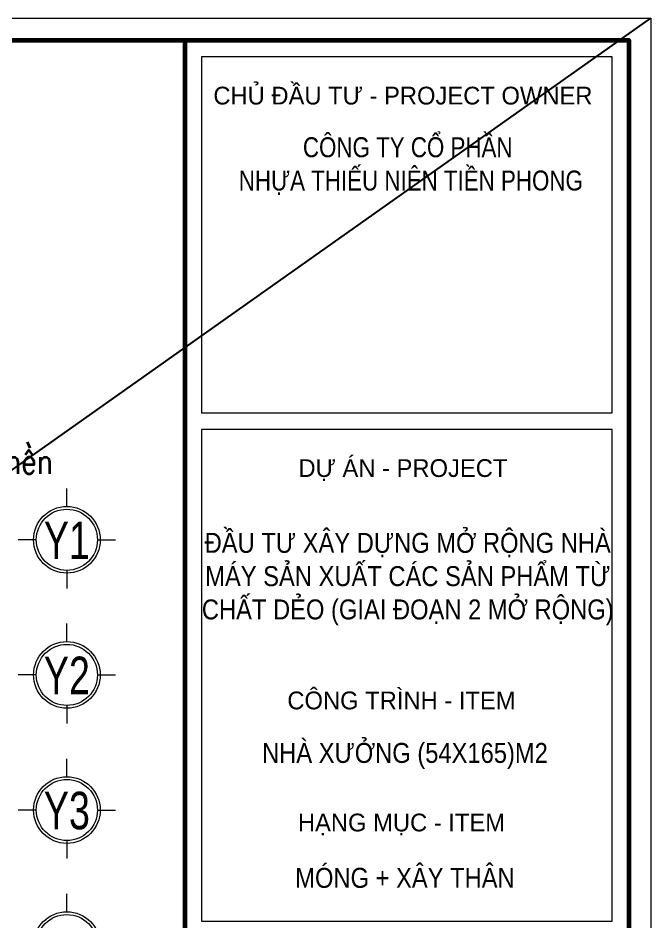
# Model space of a CAD drawing. Header units: inches. Extents: x 541671 to 837720, y 76128 to 1008472.
# Drawn here: x 806111 to 837720, y 290998 to 336153 of the extents above; entities that cross this region are included whole.
import ezdxf
from ezdxf.enums import TextEntityAlignment as Align

# ---------------------------------------------------------------- set-up
doc = ezdxf.new("R2010")
doc.units = ezdxf.units.IN
doc.header["$MEASUREMENT"] = 0
doc.layers.get('0').update_dxf_attribs({"lineweight": 18})
for name, color, linetype, lineweight in [('ISO', 153, 'Continuous', 15), ('KICHTHUOC', 4, 'Continuous', 18), ('LC ISO', 153, 'Continuous', 13), ('LC Net thay', 7, 'Continuous', 25), ('LC Text1', 3, 'Continuous', 20)]:
    doc.layers.add(name, color=color, linetype=linetype, lineweight=lineweight)
doc.layers.add('KCS_Plotter', color=11, linetype='Continuous', plot=False)
doc.layers.add('Khungten_LCDI', color=7, linetype='Continuous')
doc.styles.add('Khungten', font='VHAVAN_2.TTF', dxfattribs={"width": 0.8, "height": 5000})
doc.styles.add('LC 1', font='VHAVANB_2.TTF')
doc.styles.add('LC 3', font='vnsimli.shx', dxfattribs={"width": 0.75})
doc.styles.add('Title', font='VHAVAN_2.TTF', dxfattribs={"width": 0.8})

# ---------------------------------------------------------------- blocks, each defined once
blk = doc.blocks.new('TTRUC')
at = {"layer": 'ISO'}
for p, q in [((0, 6.95), (0, 10.71)), ((-6.37, 0), (-10.13, 0)), ((6.37, 0), (10.13, 0)), ((0, -6.37), (0, -10.13))]:
    blk.add_line(p, q, dxfattribs=at)
blk.add_circle((0, 0), 6.37, dxfattribs=at)
at = {"layer": 'KICHTHUOC'}
blk.add_circle((0, 0), 6.95, dxfattribs=at)
blk = doc.blocks.new('thepmong')
at = {"layer": 'LC ISO', "xscale": 239.5286285934419, "yscale": 239.5286285934419, "zscale": 239.5286285934419}
for p in [(57714.3, 26690), (57714.3, 19940), (57714.3, 13190), (57714.3, 6440)]:
    blk.add_blockref('TTRUC', p, dxfattribs=at)
at = {"layer": 'LC Text1', "ltscale": 0.2, "style": 'LC 1', "width": 0.75}
for s, p in [('y1', (57714.3, 25164.2)), ('y2', (57714.3, 18414.2)), ('y3', (57714.3, 11664.2))]:
    blk.add_text(s, height=1875.51, dxfattribs=at).set_placement(p, align=Align.BOTTOM_CENTER)
blk = doc.blocks.new('lcdi fix')
at = {"layer": 'Defpoints', "lineweight": 0}
blk.add_lwpolyline([(-1200, -14850), (-1200, 14850), (40800, 14850), (40800, -14850)], close=True, dxfattribs=at)
at = {"layer": 'Khungten_LCDI', "color": 5, "lineweight": 60}
blk.add_line((36600, 14650), (36600, -14650), dxfattribs=at)
at = {"layer": 'Khungten_LCDI', "color": 5, "lineweight": 25}
blk.add_line((40600, -14650), (40600, 14650), dxfattribs=at)
at = {"layer": 'Khungten_LCDI', "color": 5, "lineweight": 60}
blk.add_lwpolyline([(0, -14650), (0, 14650), (40600, 14650), (40600, -14650)], close=True, dxfattribs=at)
at = {"layer": 'Khungten_LCDI', "color": 9, "lineweight": 15}
for points in [[(36750, 11293.6), (40450, 11293.6), (40450, 14500), (36750, 14500)], [(36750, 6711.5), (40450, 6711.5), (40450, 11143.6), (36750, 11143.6)]]:
    blk.add_lwpolyline(points, close=True, dxfattribs=at)
at = {"color": 7, "style": 'Khungten'}
for s, p in [('chñ ®Çu t\xad - project owner', (38565.6, 14071.4)), ('dù ¸n - project', (38565.6, 10715)), ('c«ng tr×nh - item', (38552.5, 8621.1)), ('h¹ng môc - item', (38552.5, 7521.1))]:
    blk.add_text(s, height=160, dxfattribs=at).set_placement(p, align=Align.CENTER)
at = {"color": 4, "char_height": 180, "attachment_point": 5, "style": 'Khungten'}
for s, insert, width in [('{\\f.VnArialH|b0|i0|c0|p34;c«ng ty cæ phÇn\\P nhùa thiÕu niªn tiÒn phong }', (38609, 13516.3), 3619.874), ('{\\f.VnArialH|b0|i0|c0|p34;\\W0.85;®Çu t\xad x©y dùng më réng NHµ M¸Y S¶N XUÊT C¸C S¶N PHÈM tõ chÊt dÎo (giai ®o¹n 2 më réng)}', (38609, 9794.1), 3712.556), ('{\\f.VnArialH|b0|i0|c0|p34;\\W0.85;nhµ x\xadëng (54x165)m2}', (38583.9, 8201.2), 3070.025), ('{\\f.VnArialH|b0|i0|c0|p34;\\W0.85;mãng + x©y th©n}', (38583.9, 7101.2), 3070.025)]:
    blk.add_mtext(s, dxfattribs=dict(at, insert=insert, width=width))
at = {"color": 7, "style": 'Khungten', "width": 0.8}
for tag, p in [('REVISION', (39498.8, -10746.3)), ('NGAYHT', (39546.1, -11609.4))]:
    blk.add_attdef(tag, text='', height=200, dxfattribs=at).set_placement(p, align=Align.CENTER)
at = {"layer": 'LC Text1', "style": 'Title', "width": 1.824646}
for tag, p, p2 in [('TENBANVE1', (36912.7, -8885.8), (40339.1, -8885.8)), ('TENBANVE2', (36912.7, -9562.5), (40339.1, -9562.5))]:
    blk.add_attdef(tag, text='', height=250, dxfattribs=at).set_placement(p, p2, align=Align.FIT)
at = {"layer": 'LC Text1', "style": 'Title', "width": 0.7}
blk.add_attdef('SOBANVE', text='', height=250, dxfattribs=at).set_placement((39562, -13896.2), align=Align.CENTER)

msp = doc.modelspace()

# ---------------------------------------------------------------- block references
at = {"layer": 'LC ISO'}
msp.add_blockref('thepmong', (750833.3, 283398.4), dxfattribs=at)

# ---------------------------------------------------------------- next in the draw order: linework, layer by layer
at = {"layer": 'KCS_Plotter', "ltscale": 50}
msp.add_line((604872, 171496), (837720, 336152.8), dxfattribs=at)

# ---------------------------------------------------------------- next in the draw order: block references
at = {"layer": 'LC Net thay', "xscale": 5.543999978195854, "yscale": 5.543999978195854, "zscale": 5.543999978195854}
msp.add_blockref('lcdi fix', (611524.8, 253824.4), dxfattribs=at)

# ---------------------------------------------------------------- next in the draw order: texts
at = {"layer": 'LC Text1', "color": 3, "style": 'LC 3', "width": 0.8}
msp.add_text('xÎ khe bª t«ng nÒn', height=1250, dxfattribs=at).set_placement((794349.8, 313381.6))

doc.saveas('drawing.dxf')
